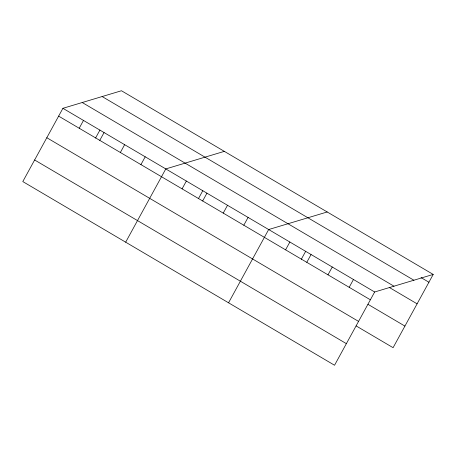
<?xml version="1.0" encoding="UTF-8"?>
<svg xmlns="http://www.w3.org/2000/svg" width="456" height="456" viewBox="0 0 456 456"><rect width="100%" height="100%" fill="white"/><g stroke="black" fill="none" stroke-linecap="round" stroke-linejoin="round"><path stroke-width="0.68" d="M62.911 108.311L22.8 181.573L334.544 365.25L374.655 291.988L433.2 274.426L121.456 90.75L62.911 108.311L374.655 291.988M79.207 128.244L83.482 120.435M95.538 138.082L99.938 130.051M99.784 140.368L104.059 132.559M120.361 152.492L124.636 144.683M140.932 164.61L145.207 156.801M125.679 242.187L165.785 168.925L224.329 151.363M182.086 188.858L186.361 181.049M198.417 198.696L202.812 190.659M202.663 200.982L206.938 193.173M223.235 213.106L227.51 205.297M243.812 225.224L248.087 217.415M228.553 302.801L268.664 229.539L327.208 211.977M285.587 249.837L289.862 242.028M301.291 259.31L305.691 251.273M306.785 262.331L311.06 254.522M327.984 274.82L332.259 267.011M349.182 287.308L353.457 279.5M433.2 274.426L393.089 347.689L356.147 325.92M421.053 277.596L428.925 282.235M102.133 96.547L413.883 280.223M82.228 102.52L393.978 286.191M389.236 287.417L417.097 303.833M58.636 116.12L370.38 299.797M367.969 304.317L404.917 326.086M46.808 137.723L358.553 321.394M34.627 159.976L346.372 343.653"/></g></svg>
